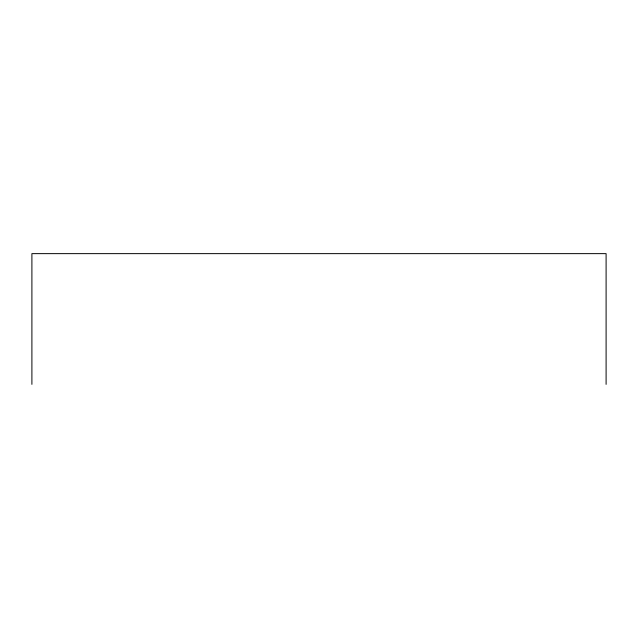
<?xml version="1.0" encoding="UTF-8"?>
<svg xmlns="http://www.w3.org/2000/svg" width="638" height="638" viewBox="0 0 638 638"><rect width="100%" height="100%" fill="white"/><g stroke="black" fill="none" stroke-linecap="round" stroke-linejoin="round"><path stroke-width="0.96" d="M606.1 384.363L606.1 253.637L31.9 253.637L31.9 384.363"/></g></svg>
